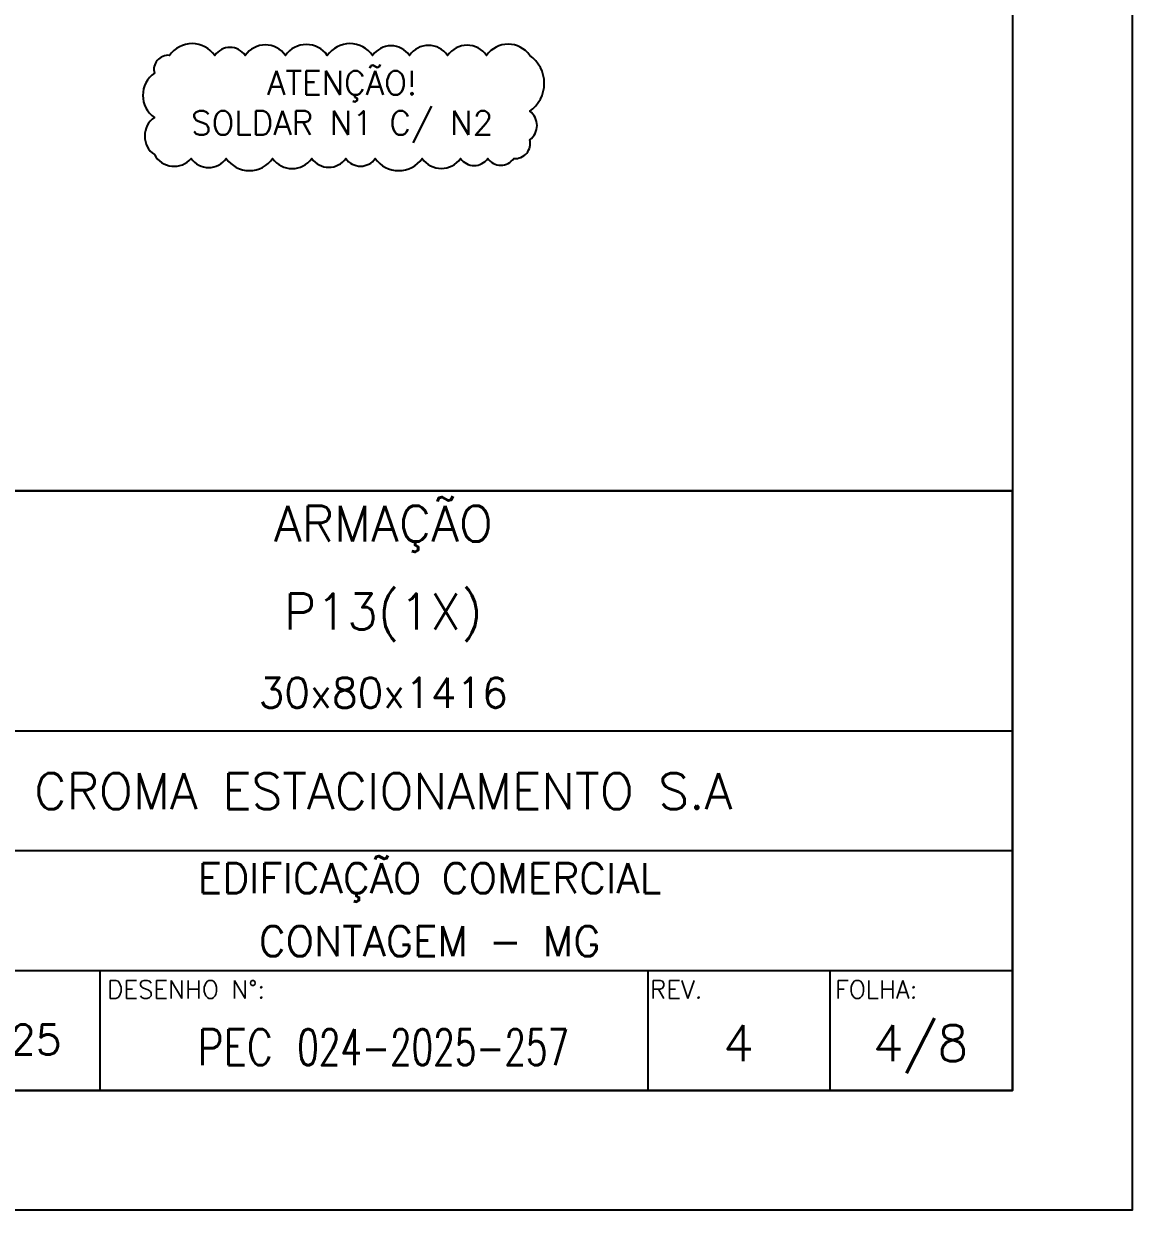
# Model space of a CAD drawing. Header units: centimetres. Extents: x 1658 to 27871, y 8240 to 11444.
# Drawn here: x 16408 to 17102, y 8294 to 9036 of the extents above; entities that cross this region are included whole.
import ezdxf
from ezdxf.enums import TextEntityAlignment as Align

# ---------------------------------------------------------------- set-up
doc = ezdxf.new("R2010")
doc.units = ezdxf.units.CM
doc.header["$LTSCALE"] = 50
doc.header["$MEASUREMENT"] = 0
for name, color, linetype in [('FORMATO-PRECON', 2, 'Continuous'), ('HACHURAS-PRECON', 1, 'Continuous'), ('LINHA-01-PRECON', 1, 'Continuous')]:
    doc.layers.add(name, color=color, linetype=linetype)
doc.styles.add('PRECON-ROMANS', font='romans.shx')
doc.styles.add('R60', font='ROMANS.shx', dxfattribs={"height": 2})
doc.styles.add('ROMANS', font='ROMANS.SHX', dxfattribs={"oblique": 15, "height": 3})
doc.styles.get("Standard").update_dxf_attribs({"font": 'romans.shx'})

# ---------------------------------------------------------------- blocks, each defined once
blk = doc.blocks.new('A$C2E607E54')
at = {"layer": 'FORMATO-PRECON'}
blk.add_lwpolyline([(0, 4200), (2970, 4200), (2970, 0), (0, 0)], close=True, dxfattribs=at)
at = {"layer": 'FORMATO-PRECON', "color": 6}
blk.add_lwpolyline([(100, 3950), (2870, 3950), (2870, 100), (100, 100)], close=True, dxfattribs=at)
blk = doc.blocks.new('CARIMBO')
at = {"layer": 'FORMATO-PRECON', "color": 6}
for p, q in [((-1050, 300), (0, 300)), ((-1750, 200), (0, 200)), ((-1750, 100), (0, 100)), ((-303.91, 0), (-303.91, 100)), ((-151.95, 0), (-151.95, 100))]:
    blk.add_line(p, q, dxfattribs=at)
blk.add_lwpolyline([(-1750, 500), (0, 500), (0, 0), (-1750, 0)], close=True, dxfattribs=at)
blk.add_lwpolyline([(-761.3, 0), (-761.3, 100)], dxfattribs=at)
at = {"layer": 'FORMATO-PRECON', "style": 'ROMANS'}
for s, p in [('DESENHO N%%d:', (-755.31, 76.68)), ('REV.', (-302.32, 76.68)), ('FOLHA:', (-148.02, 76.68))]:
    blk.add_text(s, height=15, dxfattribs=at).set_placement(p)
at = {"layer": 'FORMATO-PRECON', "color": 4, "linetype": 'ByBlock', "style": 'R60', "width": 0.8}
blk.add_text('PEC', height=30, dxfattribs=at).set_placement((-679.93, 21.03))
at = {"layer": 'FORMATO-PRECON', "color": 5, "style": 'PRECON-ROMANS', "flags": 8}
for p in [(-524.84, 472.63), (-524.98, 423.02), (-524.98, 399.37), (-524.98, 375.97)]:
    blk.add_attdef('X', text='', height=30, dxfattribs=at).set_placement(p, align=Align.MIDDLE_CENTER)
at = {"layer": 'FORMATO-PRECON', "color": 3, "style": 'PRECON-ROMANS', "flags": 8}
for p in [(-524.98, 331.67), (-486.33, 176.97), (-486.33, 124.42)]:
    blk.add_attdef('X', text='', height=25, dxfattribs=at).set_placement(p, align=Align.MIDDLE_CENTER)
at = {"layer": 'FORMATO-PRECON', "color": 4, "style": 'PRECON-ROMANS', "flags": 8}
for p in [(-524.98, 249.6), (-483.33, 35.98), (-228.66, 39.37), (-76.7, 39.37)]:
    blk.add_attdef('X', text='', height=30, dxfattribs=at).set_placement(p, align=Align.MIDDLE_CENTER)
at = {"layer": 'FORMATO-PRECON', "color": 2, "style": 'PRECON-ROMANS', "flags": 8}
for height, p in [(20, (-1635.81, 142.35)), (20, (-1402.47, 142.35)), (20, (-1169.14, 142.35)), (20, (-1635.81, 42.35)), (30, (-902.74, 42.35))]:
    blk.add_attdef('X', text='', height=height, dxfattribs=at).set_placement(p, align=Align.MIDDLE_CENTER)

msp = doc.modelspace()

# ---------------------------------------------------------------- linework, layer by layer
at = {"layer": 'FORMATO-PRECON', "color": 6}
msp.add_lwpolyline([(17027.03, 8743.94), (14949.53, 8743.94), (14949.53, 8368.94), (17027.03, 8368.94)], close=True, dxfattribs=at)
at = {"layer": 'LINHA-01-PRECON', "linetype": 'Continuous'}
msp.add_lwpolyline([(16724.93, 9016.34, 0.520567), (16697.98, 9016.34, 0.520567), (16673.54, 9016.34, 0.520567), (16649.67, 9016.34, 0.520567), (16626.63, 9016.34, 0.520567), (16598.27, 9016.34, 0.520567), (16572.07, 9016.34, 0.520567), (16546.93, 9016.34, 0.520567), (16527.81, 9016.34, 0.520567), (16499.53, 9016.34, 0.520567), (16490.03, 9005.16, 0.520567), (16490.03, 8977.49, 0.520567), (16490.03, 8954.24, 0.520567), (16513.08, 8951.87, 0.520567), (16534.97, 8951.87, 0.520567), (16564.04, 8951.87, 0.520567), (16588.54, 8951.87, 0.520567), (16609.81, 8951.87, 0.520567), (16628.31, 8951.87, 0.520567), (16657.64, 8951.87, 0.520567), (16681.66, 8951.87, 0.520567), (16698.66, 8951.87, 0.520567), (16715.04, 8951.87, 0.520567), (16724.93, 8963.61, 0.520567), (16724.93, 8981.35, 0.520567)], format="xyb", close=True, dxfattribs=at)

# ---------------------------------------------------------------- block references
at = {"layer": 'FORMATO-PRECON'}
ref = msp.add_blockref('CARIMBO', (17027.03, 8368.94), dxfattribs=dict(at, xscale=0.7499999918802306, yscale=0.7499999918802306, zscale=0.7499999918802306))
ref.add_attrib('X', 'ARMAÇÃO', dxfattribs={"color": 5, "height": 22.5, "style": 'PRECON-ROMANS', "flags": 8}).set_placement((16633.41, 8723.42), align=Align.MIDDLE_CENTER)
ref.add_attrib('X', 'P13(1X)', dxfattribs={"color": 5, "height": 22.5, "style": 'PRECON-ROMANS', "flags": 8}).set_placement((16633.29, 8668.47), align=Align.MIDDLE_CENTER)
ref.add_attrib('X', '30x80x1416', dxfattribs={"color": 3, "height": 18.75, "style": 'PRECON-ROMANS', "flags": 8}).set_placement((16633.29, 8617.7), align=Align.MIDDLE_CENTER)
ref.add_attrib('X', 'CROMA ESTACIONAMENTO S.A', dxfattribs={"color": 4, "height": 22.5, "style": 'PRECON-ROMANS', "flags": 8}).set_placement((16633.29, 8556.14), align=Align.MIDDLE_CENTER)
ref.add_attrib('X', 'EDIFICAÇÃO COMERCIAL', dxfattribs={"color": 3, "height": 18.75, "style": 'PRECON-ROMANS', "flags": 8}).set_placement((16662.29, 8501.67), align=Align.MIDDLE_CENTER)
ref.add_attrib('X', 'CONTAGEM - MG', dxfattribs={"color": 3, "height": 18.75, "style": 'PRECON-ROMANS', "flags": 8}).set_placement((16662.29, 8462.26), align=Align.MIDDLE_CENTER)
ref.add_attrib('X', '11/07/2025', dxfattribs={"color": 2, "height": 18.75, "style": 'PRECON-ROMANS'}).set_placement((16349.98, 8400.7), align=Align.MIDDLE_CENTER)
ref.add_attrib('X', '024-2025-257', dxfattribs={"color": 4, "height": 22.5, "style": 'PRECON-ROMANS', "width": 0.7}).set_placement((16664.54, 8395.93), align=Align.MIDDLE_CENTER)
ref.add_attrib('X', '4', dxfattribs={"color": 4, "height": 22.5, "style": 'PRECON-ROMANS'}).set_placement((16855.54, 8398.48), align=Align.MIDDLE_CENTER)
ref.add_attrib('X', '4/8', dxfattribs={"color": 4, "height": 22.5, "style": 'PRECON-ROMANS'}).set_placement((16969.5, 8398.48), align=Align.MIDDLE_CENTER)
at = {"layer": 'HACHURAS-PRECON', "xscale": 0.7499999999999996, "yscale": 0.7499999999999996, "zscale": 0.7499999999999996}
msp.add_blockref('A$C2E607E54', (14874.53, 8293.94), dxfattribs=at)

# ---------------------------------------------------------------- texts
at = {"layer": 'LINHA-01-PRECON', "color": 2, "linetype": 'Continuous', "insert": (16607.55, 8984.13), "char_height": 15, "attachment_point": 5}
msp.add_mtext('{\\C4;ATENÇÃO!\\P}SOLDAR N1 C/ N2', dxfattribs=at)

doc.saveas('drawing.dxf')
